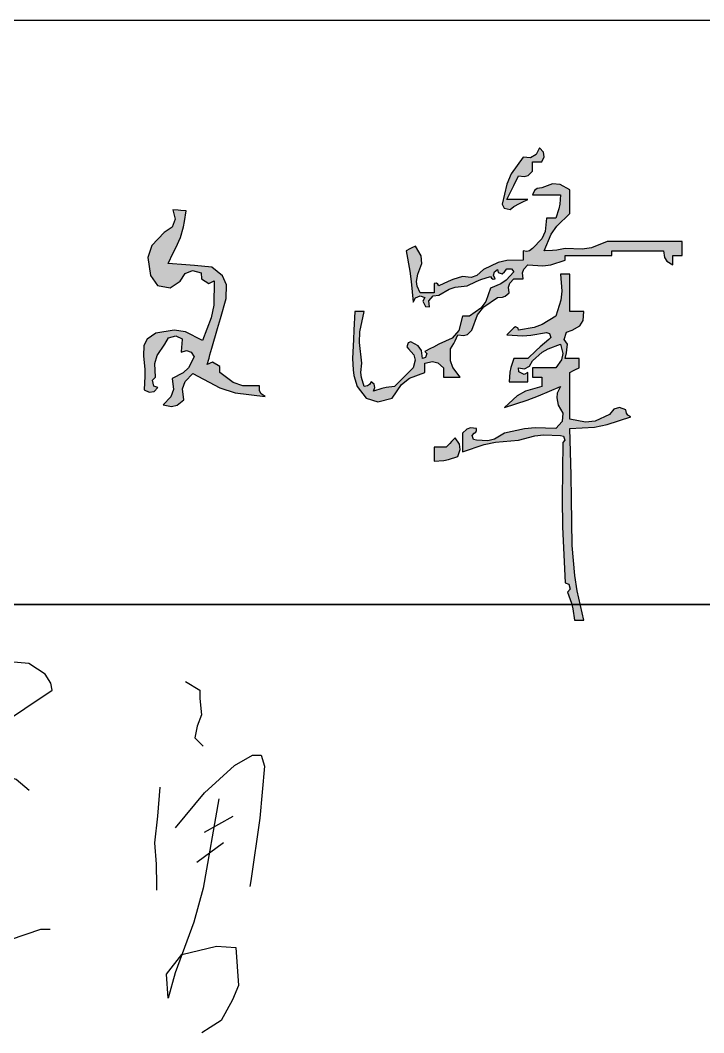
# Model space of a CAD drawing. Extents: x 815029915 to 815825525, y 579155098 to 579748855.
# Drawn here: x 815539323 to 815540493, y 579539494 to 579541227 of the extents above; entities that cross this region are included whole.
import ezdxf

# ---------------------------------------------------------------- set-up
doc = ezdxf.new("R2010")
doc.units = 0
doc.header["$LTSCALE"] = 100
doc.header["$MEASUREMENT"] = 0
doc.layers.add('TK', color=7, linetype='Continuous')
doc.layers.add('签名', color=7, linetype='Continuous')

# ---------------------------------------------------------------- blocks, each defined once
blk = doc.blocks.new('CCIAD-TK-A0-图签')
at = {"layer": 'TK'}
for p, q in [((1126.117, 111.628), (1177.187, 111.628)), ((1126.117, 111.628), (1177.187, 111.628)), ((1177.187, 101.628), (1126.117, 101.628)), ((1126.117, 101.628), (1177.187, 101.628)), ((1126.117, 101.628), (1177.187, 101.628))]:
    blk.add_line(p, q, dxfattribs=at)
blk = doc.blocks.new('李勇')
at = {"color": 7, "lineweight": 30}
for p, q in [((8824.8, 21817.8), (8816.5, 21810.6)), ((8843.3, 21821.1), (8824.8, 21817.8)), ((8865.5, 21819.2), (8843.3, 21821.1)), ((8885.2, 21817.5), (8865.5, 21819.2)), ((8899.9, 21807.9), (8885.2, 21817.5)), ((8816.5, 21810.6), (8812.8, 21791.1)), ((8913.1, 21799.3), (8899.9, 21807.9)), ((8922.7, 21784.1), (8913.1, 21799.3)), ((8812.8, 21791.1), (8806.5, 21758.1)), ((8925.1, 21771.8), (8922.7, 21784.1)), ((9153.4, 21787.1), (9177.6, 21772.1)), ((8792.7, 21683.7), (8925.1, 21771.8)), ((9177.6, 21772.1), (9177.6, 21757.9)), ((8806.5, 21758.1), (8786.2, 21661.3)), ((9177.6, 21757.9), (9180.5, 21730.1)), ((9180.5, 21730.1), (9173.4, 21710.2)), ((9173.4, 21710.2), (9169.1, 21690.3)), ((8611.5, 21581.2), (8792.7, 21683.7)), ((8740.7, 21589.4), (8790.7, 21682.5)), ((9169.1, 21690.3), (9183.3, 21676)), ((8786.2, 21661.3), (8774.9, 21599.2)), ((9237.3, 21642.9), (9268.1, 21660.8)), ((9268.1, 21660.8), (9282.5, 21660.8)), ((9282.5, 21660.8), (9288.4, 21641.9)), ((9185.8, 21596.4), (9237.3, 21642.9)), ((9288.4, 21641.9), (9280.7, 21553.3)), ((8812.6, 21633.3), (8863.3, 21620)), ((8863.3, 21620), (8885.9, 21601)), ((9109.4, 21606.3), (9105.6, 21556.5)), ((8663.8, 21450.7), (8740.7, 21589.4)), ((8774.9, 21599.2), (8762.8, 21517.1)), ((9136.2, 21536.4), (9185.8, 21596.4)), ((9210.4, 21586.1), (9183.2, 21433.5)), ((9105.6, 21556.5), (9099.9, 21510.6)), ((9185.8, 21528.9), (9235, 21556.5)), ((9280.7, 21553.3), (9265.1, 21445.9)), ((8762.8, 21517.1), (8762.8, 21493)), ((9099.9, 21510.6), (9103.1, 21474.1)), ((9172.6, 21477.6), (9218.4, 21511.3)), ((8762.8, 21493), (8762.8, 21487)), ((9103.1, 21474.1), (9103.7, 21438.2)), ((8578.7, 21322.8), (8663.8, 21450.7)), ((8730.7, 21428.4), (8772.7, 21447.9)), ((8772.7, 21447.9), (8780.7, 21373.4)), ((9103.7, 21438.2), (9103.8, 21430)), ((9183.2, 21433.5), (9167.4, 21374.8)), ((9265.1, 21445.9), (9263.6, 21436)), ((8780.7, 21373.4), (8788.6, 21299.4)), ((8853.6, 21345.6), (8905.5, 21362.9)), ((8905.5, 21362.9), (8921.5, 21362.9)), ((9167.4, 21374.8), (9135.4, 21288.2)), ((8803.1, 21325.8), (8853.6, 21345.6)), ((9147.1, 21320), (9206.4, 21334.2)), ((9206.4, 21334.2), (9239.2, 21331.9)), ((9239.2, 21331.9), (9243.9, 21266.8)), ((8510.5, 21243), (8578.7, 21322.8)), ((8763.2, 21295.4), (8803.1, 21325.8)), ((9120.5, 21285.9), (9147.1, 21320)), ((8742.8, 21278.2), (8763.2, 21295.4)), ((8788.6, 21299.4), (8786.4, 21235.5)), ((8725.2, 21261.5), (8742.8, 21278.2)), ((9123.7, 21245.3), (9120.5, 21285.9)), ((9135.4, 21288.2), (9123.7, 21245.3)), ((8715.9, 21247.5), (8725.2, 21261.5)), ((9243.9, 21266.8), (9233.6, 21242)), ((8718.4, 21224.7), (8715.9, 21247.5)), ((9233.6, 21242), (9214.2, 21206.8)), ((8730.7, 21217.1), (8718.4, 21224.7)), ((8786.4, 21235.5), (8765.2, 21219.5)), ((8746, 21211.1), (8730.7, 21217.1)), ((8765.2, 21219.5), (8746, 21211.1)), ((9214.2, 21206.8), (9195.6, 21195.1)), ((9195.6, 21195.1), (9181, 21185.9))]:
    blk.add_line(p, q, dxfattribs=at)
blk = doc.blocks.new('fdagdfaf')
h = blk.add_hatch(color=256)
h.paths.add_polyline_path([(6.833, 7.6859), (6.833, 7.6998), (6.833, 7.7276), (6.8039, 7.744), (6.7811, 7.7459), (6.7496, 7.7345), (6.736, 7.732), (6.7281, 7.7261), (6.7219, 7.7137), (6.7552, 7.7137), (6.7719, 7.7137), (6.8052, 7.7137), (6.803, 7.6855), (6.8001, 7.6712), (6.7913, 7.6442), (6.7802, 7.6442), (6.7747, 7.6442), (6.7635, 7.6442), (6.7593, 7.6047), (6.7492, 7.5828), (6.7219, 7.5539), (6.7133, 7.5464), (6.7052, 7.5444), (6.6941, 7.547), (6.6941, 7.5359), (6.6941, 7.5303), (6.6941, 7.5192), (6.6456, 7.5182), (6.6199, 7.5121), (6.576, 7.4914), (6.5568, 7.4734), (6.5397, 7.4677), (6.5135, 7.4706), (6.485, 7.4616), (6.4709, 7.4559), (6.444, 7.4428), (6.441, 7.4482), (6.4363, 7.4506), (6.4301, 7.4498), (6.4301, 7.4386), (6.4301, 7.4331), (6.4301, 7.422), (6.4135, 7.422), (6.4051, 7.422), (6.3885, 7.422), (6.3788, 7.4422), (6.3771, 7.4556), (6.3815, 7.4775), (6.3929, 7.509), (6.391, 7.5318), (6.3746, 7.5609), (6.3634, 7.5553), (6.3579, 7.5526), (6.3468, 7.547), (6.3571, 7.4862), (6.3612, 7.4555), (6.3676, 7.3942), (6.3739, 7.4077), (6.3884, 7.4135), (6.4023, 7.4081), (6.396, 7.3974), (6.4039, 7.3816), (6.4162, 7.3803), (6.4141, 7.398), (6.4263, 7.4132), (6.444, 7.415), (6.4741, 7.4333), (6.4924, 7.4394), (6.5274, 7.4428), (6.5543, 7.4559), (6.5683, 7.4616), (6.5968, 7.4706), (6.5998, 7.4652), (6.6046, 7.4628), (6.6107, 7.4636), (6.6064, 7.4742), (6.6088, 7.4841), (6.6177, 7.4914), (6.6198, 7.4829), (6.6317, 7.479), (6.6385, 7.4845), (6.6453, 7.4933), (6.6595, 7.4933), (6.6663, 7.4845), (6.6436, 7.4593), (6.6283, 7.4486), (6.5968, 7.4359), (6.5836, 7.3963), (6.5685, 7.3763), (6.5343, 7.3525), (6.526, 7.3525), (6.5218, 7.3525), (6.5135, 7.3525), (6.5031, 7.3104), (6.4836, 7.287), (6.444, 7.2692), (6.4273, 7.2608), (6.419, 7.2567), (6.4023, 7.2483), (6.4079, 7.2415), (6.4039, 7.2296), (6.3954, 7.2275), (6.3916, 7.2511), (6.3818, 7.2649), (6.3607, 7.2761), (6.3522, 7.2739), (6.3482, 7.2621), (6.3537, 7.2553), (6.3689, 7.2381), (6.3729, 7.222), (6.3676, 7.1997), (6.3454, 7.1775), (6.3343, 7.1664), (6.312, 7.1441), (6.2867, 7.1404), (6.2741, 7.1376), (6.2495, 7.1302), (6.2539, 7.1408), (6.2514, 7.1507), (6.2426, 7.158), (6.2375, 7.1494), (6.2317, 7.1455), (6.2217, 7.1441), (6.2136, 7.1708), (6.2121, 7.1858), (6.2148, 7.2136), (6.2075, 7.2743), (6.209, 7.3066), (6.2217, 7.3664), (6.2106, 7.3664), (6.2051, 7.3664), (6.194, 7.3664), (6.1914, 7.3108), (6.1901, 7.283), (6.187, 7.2275), (6.1886, 7.1937), (6.1914, 7.1766), (6.2009, 7.1441), (6.2279, 7.1095), (6.2627, 7.0979), (6.3051, 7.1094), (6.3331, 7.1502), (6.3561, 7.1683), (6.4023, 7.1858), (6.4023, 7.1969), (6.4023, 7.2025), (6.4023, 7.2136), (6.4248, 7.218), (6.4402, 7.2142), (6.4579, 7.1997), (6.4579, 7.1886), (6.4579, 7.183), (6.4579, 7.1719), (6.4774, 7.1719), (6.4871, 7.1719), (6.5065, 7.1719), (6.4854, 7.2), (6.4786, 7.2201), (6.4787, 7.2553), (6.4883, 7.2713), (6.4925, 7.2797), (6.4996, 7.2969), (6.517, 7.295), (6.5285, 7.2988), (6.5413, 7.3108), (6.5588, 7.3571), (6.5769, 7.3801), (6.6177, 7.4081), (6.6326, 7.409), (6.6409, 7.4124), (6.6524, 7.422), (6.6504, 7.4394), (6.6542, 7.4509), (6.6663, 7.4636), (6.6774, 7.4636), (6.683, 7.4636), (6.6941, 7.4636), (6.6921, 7.4811), (6.6959, 7.4925), (6.708, 7.5053), (6.7527, 7.5028), (6.7764, 7.5057), (6.8191, 7.5192), (6.8191, 7.5248), (6.8191, 7.5276), (6.8191, 7.5331), (6.8747, 7.5331), (6.9025, 7.5331), (6.958, 7.5331), (6.958, 7.5387), (6.958, 7.5414), (6.958, 7.547), (7.0192, 7.547), (7.0497, 7.547), (7.1108, 7.547), (7.1139, 7.5272), (7.1215, 7.5157), (7.1386, 7.5053), (7.1386, 7.5164), (7.1386, 7.522), (7.1386, 7.5331), (7.1497, 7.5331), (7.1553, 7.5331), (7.1664, 7.5331), (7.1664, 7.5498), (7.1664, 7.5581), (7.1664, 7.5748), (7.0775, 7.5748), (7.033, 7.5748), (6.9441, 7.5748), (6.897, 7.5561), (6.8698, 7.5516), (6.8191, 7.5539), (6.7944, 7.5493), (6.7817, 7.5479), (6.7566, 7.547), (6.7778, 7.5966), (6.7943, 7.6205), (6.833, 7.6581)])
h.paths.add_polyline_path([(6.7219, 7.7943), (6.7219, 7.7998), (6.7219, 7.8109), (6.733, 7.8109), (6.7385, 7.8109), (6.7496, 7.8109), (6.7566, 7.8264), (6.7543, 7.8403), (6.7427, 7.8526), (6.7326, 7.8326), (6.7164, 7.8234), (6.6941, 7.8248), (6.6587, 7.7752), (6.6453, 7.7453), (6.6316, 7.6859), (6.638, 7.6733), (6.6555, 7.6698), (6.6663, 7.679), (6.683, 7.6873), (6.6913, 7.6915), (6.708, 7.6998), (6.683, 7.6998), (6.6705, 7.6998), (6.6455, 7.6998), (6.6596, 7.7275), (6.6665, 7.7414), (6.6802, 7.7693), (6.6976, 7.7673), (6.7091, 7.7711), (6.7219, 7.7832)])
h.paths.add_polyline_path([(6.8723, 7.3403), (6.8747, 7.3664), (6.858, 7.3664), (6.8497, 7.3664), (6.833, 7.3664), (6.833, 7.4109), (6.833, 7.4331), (6.833, 7.4775), (6.8219, 7.4775), (6.8163, 7.4775), (6.8052, 7.4775), (6.8087, 7.4273), (6.8058, 7.4007), (6.7913, 7.3525), (6.7506, 7.3282), (6.7269, 7.3193), (6.6802, 7.3108), (6.6795, 7.317), (6.6716, 7.3209), (6.6663, 7.3178), (6.658, 7.3094), (6.6538, 7.3053), (6.6455, 7.2969), (6.6927, 7.2948), (6.7168, 7.2962), (6.7635, 7.3039), (6.7721, 7.3017), (6.776, 7.2899), (6.7705, 7.2831), (6.7448, 7.2616), (6.7323, 7.2505), (6.708, 7.2275), (6.6913, 7.2275), (6.683, 7.2275), (6.6663, 7.2275), (6.6575, 7.2005), (6.6546, 7.1863), (6.6524, 7.158), (6.6746, 7.158), (6.6857, 7.158), (6.708, 7.158), (6.708, 7.1691), (6.708, 7.1747), (6.708, 7.1858), (6.6973, 7.1795), (6.6815, 7.1873), (6.6802, 7.1997), (6.6985, 7.1965), (6.7134, 7.2039), (6.7219, 7.2205), (6.7511, 7.2457), (6.7689, 7.2561), (6.8052, 7.2692), (6.8117, 7.2416), (6.8079, 7.2226), (6.7913, 7.1997), (6.7635, 7.1997), (6.7496, 7.1997), (6.7219, 7.1997), (6.7219, 7.1886), (6.7219, 7.183), (6.7219, 7.1719), (6.733, 7.1719), (6.7385, 7.1719), (6.7496, 7.1719), (6.7496, 7.1608), (6.7496, 7.1552), (6.7496, 7.1441), (6.7007, 7.1296), (6.6763, 7.1159), (6.6385, 7.0816), (6.7062, 7.1037), (6.7397, 7.1163), (6.8052, 7.1441), (6.7955, 7.1239), (6.7938, 7.1105), (6.7983, 7.0886), (6.812, 7.0643), (6.8096, 7.0402), (6.7913, 7.0191), (6.73, 7.021), (6.6985, 7.0181), (6.6385, 7.0052), (6.6094, 6.9869), (6.5894, 6.982), (6.5552, 6.9844), (6.5466, 6.9865), (6.5427, 6.9984), (6.5482, 7.0052), (6.5536, 7.0082), (6.556, 7.0129), (6.5552, 7.0191), (6.5377, 7.0211), (6.5263, 7.0173), (6.5135, 7.0052), (6.5135, 6.983), (6.5135, 6.9719), (6.5135, 6.9496), (6.578, 6.9714), (6.6123, 6.9786), (6.6802, 6.9844), (6.7288, 6.9973), (6.7549, 7.0002), (6.8052, 6.9983), (6.8137, 6.9961), (6.8177, 6.9843), (6.8122, 6.9774), (6.8096, 6.8107), (6.811, 6.7272), (6.8191, 6.5607), (6.8298, 6.5567), (6.8337, 6.5414), (6.8261, 6.5329), (6.8378, 6.5006), (6.842, 6.4836), (6.8469, 6.4495), (6.858, 6.4495), (6.8636, 6.4495), (6.8747, 6.4495), (6.8543, 6.5372), (6.8473, 6.5821), (6.8399, 6.6718), (6.8377, 6.8107), (6.8363, 6.8802), (6.833, 7.0191), (6.9064, 7.0233), (6.9438, 7.0305), (7.0136, 7.0538), (7.0049, 7.0589), (7.001, 7.0647), (6.9997, 7.0747), (6.9806, 7.0814), (6.9638, 7.0765), (6.9511, 7.0608), (6.9077, 7.0412), (6.8797, 7.0379), (6.833, 7.0469), (6.833, 7.1025), (6.833, 7.1302), (6.833, 7.1858), (6.8441, 7.1914), (6.8497, 7.1941), (6.8608, 7.1997), (6.8608, 7.2108), (6.8608, 7.2164), (6.8608, 7.2275), (6.8441, 7.2275), (6.8358, 7.2275), (6.8191, 7.2275), (6.8226, 7.244), (6.824, 7.2524), (6.8261, 7.2692), (6.8159, 7.2835), (6.8232, 7.3054), (6.8399, 7.3108), (6.8624, 7.3244)])
h.paths.add_polyline_path([(6.5065, 6.9571), (6.5046, 6.9724), (6.4926, 6.9913), (6.4815, 6.9802), (6.476, 6.9746), (6.4649, 6.9635), (6.451, 6.9635), (6.444, 6.9635), (6.4301, 6.9635), (6.4301, 6.9469), (6.4301, 6.9385), (6.4301, 6.9219), (6.4584, 6.9241), (6.4727, 6.9269), (6.4996, 6.9357)])
blk.add_hatch(color=256).paths.add_polyline_path([(5.6618, 7.5559), (5.6764, 7.5868), (5.6849, 7.6179), (5.6883, 7.6338), (5.6931, 7.6657), (5.6771, 7.6671), (5.6691, 7.6677), (5.6532, 7.6691), (5.6605, 7.6409), (5.6516, 7.6173), (5.6274, 7.601), (5.5904, 7.5625), (5.5789, 7.5267), (5.5866, 7.4739), (5.6072, 7.4441), (5.6451, 7.4367), (5.6755, 7.4564), (5.6896, 7.4792), (5.7118, 7.4881), (5.7378, 7.4813), (5.7382, 7.4634), (5.7599, 7.4502), (5.776, 7.458), (5.775, 7.3855), (5.7675, 7.3477), (5.741, 7.2803), (5.6912, 7.3062), (5.6576, 7.3114), (5.6023, 7.302), (5.5773, 7.2845), (5.567, 7.2652), (5.5665, 7.2347), (5.5701, 7.1947), (5.5704, 7.1743), (5.5681, 7.1342), (5.5828, 7.1267), (5.5973, 7.129), (5.6088, 7.1408), (5.5968, 7.1449), (5.5926, 7.1624), (5.6013, 7.1715), (5.5996, 7.2123), (5.6064, 7.236), (5.6297, 7.2695), (5.6404, 7.2882), (5.6618, 7.2948), (5.6812, 7.2853), (5.6798, 7.2693), (5.6792, 7.2614), (5.6778, 7.2454), (5.6935, 7.2504), (5.7074, 7.2457), (5.7169, 7.2321), (5.6995, 7.1995), (5.684, 7.1842), (5.6512, 7.1674), (5.6548, 7.1346), (5.6475, 7.113), (5.6245, 7.0893), (5.6494, 7.0843), (5.6662, 7.0884), (5.686, 7.1042), (5.6824, 7.137), (5.6898, 7.1585), (5.7127, 7.1823), (5.7924, 7.1399), (5.8382, 7.1254), (5.9278, 7.114), (5.916, 7.1223), (5.9111, 7.1312), (5.9103, 7.1456), (5.8608, 7.1457), (5.8325, 7.1554), (5.7932, 7.1855), (5.7928, 7.2034), (5.7711, 7.2166), (5.755, 7.2088), (5.7607, 7.2284), (5.7635, 7.2382), (5.7692, 7.2578), (5.7862, 7.3166), (5.7947, 7.346), (5.8117, 7.4048), (5.8128, 7.446), (5.801, 7.4723), (5.7694, 7.4987), (5.7175, 7.5031), (5.6916, 7.5052), (5.6398, 7.5096), (5.6544, 7.5405)])
for p, q in [((6.7427, 7.8526), (6.7326, 7.8326)), ((6.7543, 7.8403), (6.7427, 7.8526)), ((6.6941, 7.8248), (6.6587, 7.7752)), ((6.7164, 7.8234), (6.6941, 7.8248)), ((6.7326, 7.8326), (6.7164, 7.8234)), ((6.7496, 7.8109), (6.7566, 7.8264)), ((6.7566, 7.8264), (6.7543, 7.8403)), ((6.7219, 7.7998), (6.7219, 7.8109)), ((6.7219, 7.8109), (6.733, 7.8109)), ((6.7219, 7.7943), (6.7219, 7.7998)), ((6.7219, 7.7832), (6.7219, 7.7943)), ((6.733, 7.8109), (6.7385, 7.8109)), ((6.7385, 7.8109), (6.7496, 7.8109)), ((6.6587, 7.7752), (6.6453, 7.7453)), ((6.6665, 7.7414), (6.6802, 7.7693)), ((6.6802, 7.7693), (6.6976, 7.7673)), ((6.6976, 7.7673), (6.7091, 7.7711)), ((6.7091, 7.7711), (6.7219, 7.7832)), ((6.6453, 7.7453), (6.6316, 7.6859)), ((6.6596, 7.7275), (6.6665, 7.7414)), ((6.736, 7.732), (6.7281, 7.7261)), ((6.7496, 7.7345), (6.736, 7.732)), ((6.7811, 7.7459), (6.7496, 7.7345)), ((6.8039, 7.744), (6.7811, 7.7459)), ((6.833, 7.7276), (6.8039, 7.744)), ((6.6455, 7.6998), (6.6596, 7.7275)), ((6.7281, 7.7261), (6.7219, 7.7137)), ((6.7219, 7.7137), (6.7552, 7.7137)), ((6.7552, 7.7137), (6.7719, 7.7137)), ((6.7719, 7.7137), (6.8052, 7.7137)), ((6.8052, 7.7137), (6.803, 7.6855)), ((6.833, 7.6998), (6.833, 7.7276)), ((6.6316, 7.6859), (6.638, 7.6733)), ((6.638, 7.6733), (6.6555, 7.6698)), ((6.6705, 7.6998), (6.6455, 7.6998)), ((6.6555, 7.6698), (6.6663, 7.679)), ((6.6663, 7.679), (6.683, 7.6873)), ((6.683, 7.6998), (6.6705, 7.6998)), ((6.708, 7.6998), (6.683, 7.6998)), ((6.683, 7.6873), (6.6913, 7.6915)), ((6.6913, 7.6915), (6.708, 7.6998)), ((6.8001, 7.6712), (6.7913, 7.6442)), ((6.803, 7.6855), (6.8001, 7.6712)), ((6.833, 7.6859), (6.833, 7.6998)), ((6.833, 7.6581), (6.833, 7.6859)), ((5.6605, 7.6409), (5.6516, 7.6173)), ((5.6691, 7.6677), (5.6532, 7.6691)), ((5.6532, 7.6691), (5.6605, 7.6409)), ((5.6771, 7.6671), (5.6691, 7.6677)), ((5.6931, 7.6657), (5.6771, 7.6671)), ((5.6883, 7.6338), (5.6931, 7.6657)), ((6.7635, 7.6442), (6.7593, 7.6047)), ((6.7747, 7.6442), (6.7635, 7.6442)), ((6.7802, 7.6442), (6.7747, 7.6442)), ((6.7913, 7.6442), (6.7802, 7.6442)), ((6.7943, 7.6205), (6.833, 7.6581)), ((5.6516, 7.6173), (5.6274, 7.601)), ((5.6764, 7.5868), (5.6849, 7.6179)), ((5.6849, 7.6179), (5.6883, 7.6338)), ((6.7778, 7.5966), (6.7943, 7.6205)), ((5.6274, 7.601), (5.5904, 7.5625)), ((5.6618, 7.5559), (5.6764, 7.5868)), ((6.7492, 7.5828), (6.7219, 7.5539)), ((6.7593, 7.6047), (6.7492, 7.5828)), ((6.7566, 7.547), (6.7778, 7.5966)), ((5.5904, 7.5625), (5.5789, 7.5267)), ((5.6544, 7.5405), (5.6618, 7.5559)), ((6.3579, 7.5526), (6.3468, 7.547)), ((6.3634, 7.5553), (6.3579, 7.5526)), ((6.3746, 7.5609), (6.3634, 7.5553)), ((6.391, 7.5318), (6.3746, 7.5609)), ((6.7219, 7.5539), (6.7133, 7.5464)), ((6.8191, 7.5539), (6.7944, 7.5493)), ((6.8698, 7.5516), (6.8191, 7.5539)), ((6.897, 7.5561), (6.8698, 7.5516)), ((6.9441, 7.5748), (6.897, 7.5561)), ((7.033, 7.5748), (6.9441, 7.5748)), ((7.0775, 7.5748), (7.033, 7.5748)), ((7.1664, 7.5748), (7.0775, 7.5748)), ((7.1664, 7.5581), (7.1664, 7.5748)), ((7.1664, 7.5498), (7.1664, 7.5581)), ((7.1664, 7.5331), (7.1664, 7.5498)), ((5.5789, 7.5267), (5.5866, 7.4739)), ((5.6398, 7.5096), (5.6544, 7.5405)), ((6.3468, 7.547), (6.3571, 7.4862)), ((6.3929, 7.509), (6.391, 7.5318)), ((6.7052, 7.5444), (6.6941, 7.547)), ((6.6941, 7.547), (6.6941, 7.5359)), ((6.6941, 7.5359), (6.6941, 7.5303)), ((6.6941, 7.5303), (6.6941, 7.5192)), ((6.7133, 7.5464), (6.7052, 7.5444)), ((6.7817, 7.5479), (6.7566, 7.547)), ((6.7944, 7.5493), (6.7817, 7.5479)), ((6.8191, 7.5276), (6.8191, 7.5331)), ((6.8191, 7.5331), (6.8747, 7.5331)), ((6.8191, 7.5248), (6.8191, 7.5276)), ((6.8191, 7.5192), (6.8191, 7.5248)), ((6.8747, 7.5331), (6.9025, 7.5331)), ((6.9025, 7.5331), (6.958, 7.5331)), ((6.958, 7.5414), (6.958, 7.547)), ((6.958, 7.547), (7.0192, 7.547)), ((6.958, 7.5387), (6.958, 7.5414)), ((6.958, 7.5331), (6.958, 7.5387)), ((7.0192, 7.547), (7.0497, 7.547)), ((7.0497, 7.547), (7.1108, 7.547)), ((7.1108, 7.547), (7.1139, 7.5272)), ((7.1139, 7.5272), (7.1215, 7.5157)), ((7.1386, 7.522), (7.1386, 7.5331)), ((7.1386, 7.5331), (7.1497, 7.5331)), ((7.1386, 7.5164), (7.1386, 7.522)), ((7.1497, 7.5331), (7.1553, 7.5331)), ((7.1553, 7.5331), (7.1664, 7.5331)), ((5.6916, 7.5052), (5.6398, 7.5096)), ((5.7175, 7.5031), (5.6916, 7.5052)), ((5.7694, 7.4987), (5.7175, 7.5031)), ((5.801, 7.4723), (5.7694, 7.4987)), ((6.3815, 7.4775), (6.3929, 7.509)), ((6.576, 7.4914), (6.5568, 7.4734)), ((6.6199, 7.5121), (6.576, 7.4914)), ((6.6088, 7.4841), (6.6177, 7.4914)), ((6.6177, 7.4914), (6.6198, 7.4829)), ((6.6456, 7.5182), (6.6199, 7.5121)), ((6.6385, 7.4845), (6.6453, 7.4933)), ((6.6453, 7.4933), (6.6595, 7.4933)), ((6.6941, 7.5192), (6.6456, 7.5182)), ((6.6595, 7.4933), (6.6663, 7.4845)), ((6.6921, 7.4811), (6.6959, 7.4925)), ((6.6959, 7.4925), (6.708, 7.5053)), ((6.708, 7.5053), (6.7527, 7.5028)), ((6.7527, 7.5028), (6.7764, 7.5057)), ((6.7764, 7.5057), (6.8191, 7.5192)), ((7.1215, 7.5157), (7.1386, 7.5053)), ((7.1386, 7.5053), (7.1386, 7.5164)), ((5.5866, 7.4739), (5.6072, 7.4441)), ((5.6755, 7.4564), (5.6896, 7.4792)), ((5.6896, 7.4792), (5.7118, 7.4881)), ((5.7118, 7.4881), (5.7378, 7.4813)), ((5.7378, 7.4813), (5.7382, 7.4634)), ((5.7382, 7.4634), (5.7599, 7.4502)), ((5.8128, 7.446), (5.801, 7.4723)), ((6.3571, 7.4862), (6.3612, 7.4555)), ((6.3771, 7.4556), (6.3815, 7.4775)), ((6.485, 7.4616), (6.4709, 7.4559)), ((6.5135, 7.4706), (6.485, 7.4616)), ((6.5397, 7.4677), (6.5135, 7.4706)), ((6.5568, 7.4734), (6.5397, 7.4677)), ((6.5543, 7.4559), (6.5683, 7.4616)), ((6.5683, 7.4616), (6.5968, 7.4706)), ((6.5968, 7.4706), (6.5998, 7.4652)), ((6.5998, 7.4652), (6.6046, 7.4628)), ((6.6046, 7.4628), (6.6107, 7.4636)), ((6.6064, 7.4742), (6.6088, 7.4841)), ((6.6107, 7.4636), (6.6064, 7.4742)), ((6.6198, 7.4829), (6.6317, 7.479)), ((6.6317, 7.479), (6.6385, 7.4845)), ((6.6663, 7.4845), (6.6436, 7.4593)), ((6.6542, 7.4509), (6.6663, 7.4636)), ((6.6663, 7.4636), (6.6774, 7.4636)), ((6.6774, 7.4636), (6.683, 7.4636)), ((6.683, 7.4636), (6.6941, 7.4636)), ((6.6941, 7.4636), (6.6921, 7.4811)), ((6.8163, 7.4775), (6.8052, 7.4775)), ((6.8052, 7.4775), (6.8087, 7.4273)), ((6.8219, 7.4775), (6.8163, 7.4775)), ((6.833, 7.4775), (6.8219, 7.4775)), ((6.833, 7.4331), (6.833, 7.4775)), ((5.6072, 7.4441), (5.6451, 7.4367)), ((5.6451, 7.4367), (5.6755, 7.4564)), ((5.7599, 7.4502), (5.776, 7.458)), ((5.776, 7.458), (5.775, 7.3855)), ((5.8117, 7.4048), (5.8128, 7.446)), ((6.3612, 7.4555), (6.3676, 7.3942)), ((6.3788, 7.4422), (6.3771, 7.4556)), ((6.3885, 7.422), (6.3788, 7.4422)), ((6.4363, 7.4506), (6.4301, 7.4498)), ((6.4301, 7.4498), (6.4301, 7.4386)), ((6.4301, 7.4386), (6.4301, 7.4331)), ((6.4301, 7.4331), (6.4301, 7.422)), ((6.441, 7.4482), (6.4363, 7.4506)), ((6.444, 7.4428), (6.441, 7.4482)), ((6.4709, 7.4559), (6.444, 7.4428)), ((6.444, 7.415), (6.4741, 7.4333)), ((6.4741, 7.4333), (6.4924, 7.4394)), ((6.4924, 7.4394), (6.5274, 7.4428)), ((6.5274, 7.4428), (6.5543, 7.4559)), ((6.5968, 7.4359), (6.5836, 7.3963)), ((6.6283, 7.4486), (6.5968, 7.4359)), ((6.6436, 7.4593), (6.6283, 7.4486)), ((6.6504, 7.4394), (6.6542, 7.4509)), ((6.6524, 7.422), (6.6504, 7.4394)), ((6.833, 7.4109), (6.833, 7.4331)), ((5.7947, 7.346), (5.8117, 7.4048)), ((6.3676, 7.3942), (6.3739, 7.4077)), ((6.3739, 7.4077), (6.3884, 7.4135)), ((6.3884, 7.4135), (6.4023, 7.4081)), ((6.4051, 7.422), (6.3885, 7.422)), ((6.4023, 7.4081), (6.396, 7.3974)), ((6.4135, 7.422), (6.4051, 7.422)), ((6.4301, 7.422), (6.4135, 7.422)), ((6.4141, 7.398), (6.4263, 7.4132)), ((6.4263, 7.4132), (6.444, 7.415)), ((6.5769, 7.3801), (6.6177, 7.4081)), ((6.6177, 7.4081), (6.6326, 7.409)), ((6.6326, 7.409), (6.6409, 7.4124)), ((6.6409, 7.4124), (6.6524, 7.422)), ((6.8058, 7.4007), (6.7913, 7.3525)), ((6.8087, 7.4273), (6.8058, 7.4007)), ((6.833, 7.3664), (6.833, 7.4109)), ((5.775, 7.3855), (5.7675, 7.3477)), ((6.396, 7.3974), (6.4039, 7.3816)), ((6.4039, 7.3816), (6.4162, 7.3803)), ((6.4162, 7.3803), (6.4141, 7.398)), ((6.5685, 7.3763), (6.5343, 7.3525)), ((6.5588, 7.3571), (6.5769, 7.3801)), ((6.5836, 7.3963), (6.5685, 7.3763)), ((5.7675, 7.3477), (5.741, 7.2803)), ((5.7862, 7.3166), (5.7947, 7.346)), ((6.194, 7.3664), (6.1914, 7.3108)), ((6.2051, 7.3664), (6.194, 7.3664)), ((6.2106, 7.3664), (6.2051, 7.3664)), ((6.209, 7.3066), (6.2217, 7.3664)), ((6.2217, 7.3664), (6.2106, 7.3664)), ((6.5135, 7.3525), (6.5031, 7.3104)), ((6.5218, 7.3525), (6.5135, 7.3525)), ((6.526, 7.3525), (6.5218, 7.3525)), ((6.5343, 7.3525), (6.526, 7.3525)), ((6.5413, 7.3108), (6.5588, 7.3571)), ((6.7913, 7.3525), (6.7506, 7.3282)), ((6.8497, 7.3664), (6.833, 7.3664)), ((6.858, 7.3664), (6.8497, 7.3664)), ((6.8747, 7.3664), (6.858, 7.3664)), ((6.8624, 7.3244), (6.8723, 7.3403)), ((6.8723, 7.3403), (6.8747, 7.3664)), ((5.6576, 7.3114), (5.6023, 7.302)), ((5.6912, 7.3062), (5.6576, 7.3114)), ((5.7692, 7.2578), (5.7862, 7.3166)), ((6.1914, 7.3108), (6.1901, 7.283)), ((6.5031, 7.3104), (6.4836, 7.287)), ((6.5285, 7.2988), (6.5413, 7.3108)), ((6.658, 7.3094), (6.6538, 7.3053)), ((6.6663, 7.3178), (6.658, 7.3094)), ((6.6716, 7.3209), (6.6663, 7.3178)), ((6.6795, 7.317), (6.6716, 7.3209)), ((6.6802, 7.3108), (6.6795, 7.317)), ((6.7269, 7.3193), (6.6802, 7.3108)), ((6.7506, 7.3282), (6.7269, 7.3193)), ((6.8232, 7.3054), (6.8399, 7.3108)), ((6.8399, 7.3108), (6.8624, 7.3244)), ((5.5773, 7.2845), (5.567, 7.2652)), ((5.6023, 7.302), (5.5773, 7.2845)), ((5.6297, 7.2695), (5.6404, 7.2882)), ((5.6404, 7.2882), (5.6618, 7.2948)), ((5.6618, 7.2948), (5.6812, 7.2853)), ((5.6812, 7.2853), (5.6798, 7.2693)), ((5.741, 7.2803), (5.6912, 7.3062)), ((6.1901, 7.283), (6.187, 7.2275)), ((6.2075, 7.2743), (6.209, 7.3066)), ((6.4836, 7.287), (6.444, 7.2692)), ((6.4883, 7.2713), (6.4925, 7.2797)), ((6.4925, 7.2797), (6.4996, 7.2969)), ((6.4996, 7.2969), (6.517, 7.295)), ((6.517, 7.295), (6.5285, 7.2988)), ((6.6538, 7.3053), (6.6455, 7.2969)), ((6.6455, 7.2969), (6.6927, 7.2948)), ((6.6927, 7.2948), (6.7168, 7.2962)), ((6.7168, 7.2962), (6.7635, 7.3039)), ((6.7705, 7.2831), (6.7448, 7.2616)), ((6.7635, 7.3039), (6.7721, 7.3017)), ((6.776, 7.2899), (6.7705, 7.2831)), ((6.7721, 7.3017), (6.776, 7.2899)), ((6.8159, 7.2835), (6.8232, 7.3054)), ((6.8261, 7.2692), (6.8159, 7.2835)), ((5.567, 7.2652), (5.5665, 7.2347)), ((5.6064, 7.236), (5.6297, 7.2695)), ((5.6792, 7.2614), (5.6778, 7.2454)), ((5.6778, 7.2454), (5.6935, 7.2504)), ((5.6798, 7.2693), (5.6792, 7.2614)), ((5.6935, 7.2504), (5.7074, 7.2457)), ((5.7635, 7.2382), (5.7692, 7.2578)), ((6.2148, 7.2136), (6.2075, 7.2743)), ((6.3522, 7.2739), (6.3482, 7.2621)), ((6.3482, 7.2621), (6.3537, 7.2553)), ((6.3607, 7.2761), (6.3522, 7.2739)), ((6.3537, 7.2553), (6.3689, 7.2381)), ((6.3818, 7.2649), (6.3607, 7.2761)), ((6.3916, 7.2511), (6.3818, 7.2649)), ((6.3954, 7.2275), (6.3916, 7.2511)), ((6.419, 7.2567), (6.4023, 7.2483)), ((6.4273, 7.2608), (6.419, 7.2567)), ((6.444, 7.2692), (6.4273, 7.2608)), ((6.4786, 7.2201), (6.4787, 7.2553)), ((6.4787, 7.2553), (6.4883, 7.2713)), ((6.7323, 7.2505), (6.708, 7.2275)), ((6.7448, 7.2616), (6.7323, 7.2505)), ((6.7511, 7.2457), (6.7689, 7.2561)), ((6.7689, 7.2561), (6.8052, 7.2692)), ((6.8052, 7.2692), (6.8117, 7.2416)), ((6.8226, 7.244), (6.824, 7.2524)), ((6.824, 7.2524), (6.8261, 7.2692)), ((5.5665, 7.2347), (5.5701, 7.1947)), ((5.5996, 7.2123), (5.6064, 7.236)), ((5.7169, 7.2321), (5.6995, 7.1995)), ((5.7074, 7.2457), (5.7169, 7.2321)), ((5.755, 7.2088), (5.7607, 7.2284)), ((5.7607, 7.2284), (5.7635, 7.2382)), ((6.187, 7.2275), (6.1886, 7.1937)), ((6.3729, 7.222), (6.3676, 7.1997)), ((6.3689, 7.2381), (6.3729, 7.222)), ((6.4039, 7.2296), (6.3954, 7.2275)), ((6.4023, 7.2483), (6.4079, 7.2415)), ((6.4079, 7.2415), (6.4039, 7.2296)), ((6.4854, 7.2), (6.4786, 7.2201)), ((6.6663, 7.2275), (6.6575, 7.2005)), ((6.683, 7.2275), (6.6663, 7.2275)), ((6.6913, 7.2275), (6.683, 7.2275)), ((6.708, 7.2275), (6.6913, 7.2275)), ((6.7134, 7.2039), (6.7219, 7.2205)), ((6.7219, 7.2205), (6.7511, 7.2457)), ((6.8079, 7.2226), (6.7913, 7.1997)), ((6.8117, 7.2416), (6.8079, 7.2226)), ((6.8191, 7.2275), (6.8226, 7.244)), ((6.8358, 7.2275), (6.8191, 7.2275)), ((6.8441, 7.2275), (6.8358, 7.2275)), ((6.8608, 7.2275), (6.8441, 7.2275)), ((6.8608, 7.2164), (6.8608, 7.2275)), ((5.5701, 7.1947), (5.5704, 7.1743)), ((5.6013, 7.1715), (5.5996, 7.2123)), ((5.6995, 7.1995), (5.684, 7.1842)), ((5.7711, 7.2166), (5.755, 7.2088)), ((5.7928, 7.2034), (5.7711, 7.2166)), ((5.7932, 7.1855), (5.7928, 7.2034)), ((6.1886, 7.1937), (6.1914, 7.1766)), ((6.2121, 7.1858), (6.2148, 7.2136)), ((6.3676, 7.1997), (6.3454, 7.1775)), ((6.4023, 7.2136), (6.4248, 7.218)), ((6.4023, 7.2025), (6.4023, 7.2136)), ((6.4023, 7.1969), (6.4023, 7.2025)), ((6.4023, 7.1858), (6.4023, 7.1969)), ((6.4248, 7.218), (6.4402, 7.2142)), ((6.4402, 7.2142), (6.4579, 7.1997)), ((6.4579, 7.1997), (6.4579, 7.1886)), ((6.5065, 7.1719), (6.4854, 7.2)), ((6.6575, 7.2005), (6.6546, 7.1863)), ((6.6815, 7.1873), (6.6802, 7.1997)), ((6.6802, 7.1997), (6.6985, 7.1965)), ((6.6985, 7.1965), (6.7134, 7.2039)), ((6.7496, 7.1997), (6.7219, 7.1997)), ((6.7219, 7.1997), (6.7219, 7.1886)), ((6.7635, 7.1997), (6.7496, 7.1997)), ((6.7913, 7.1997), (6.7635, 7.1997)), ((6.833, 7.1858), (6.8441, 7.1914)), ((6.8441, 7.1914), (6.8497, 7.1941)), ((6.8497, 7.1941), (6.8608, 7.1997)), ((6.8608, 7.2108), (6.8608, 7.2164)), ((6.8608, 7.1997), (6.8608, 7.2108)), ((5.5704, 7.1743), (5.5681, 7.1342)), ((5.5926, 7.1624), (5.6013, 7.1715)), ((5.5968, 7.1449), (5.5926, 7.1624)), ((5.684, 7.1842), (5.6512, 7.1674)), ((5.6512, 7.1674), (5.6548, 7.1346)), ((5.6898, 7.1585), (5.7127, 7.1823)), ((5.7127, 7.1823), (5.7924, 7.1399)), ((5.8325, 7.1554), (5.7932, 7.1855)), ((6.1914, 7.1766), (6.2009, 7.1441)), ((6.2136, 7.1708), (6.2121, 7.1858)), ((6.2217, 7.1441), (6.2136, 7.1708)), ((6.3343, 7.1664), (6.312, 7.1441)), ((6.3331, 7.1502), (6.3561, 7.1683)), ((6.3454, 7.1775), (6.3343, 7.1664)), ((6.3561, 7.1683), (6.4023, 7.1858)), ((6.4579, 7.1886), (6.4579, 7.183)), ((6.4579, 7.183), (6.4579, 7.1719)), ((6.4579, 7.1719), (6.4774, 7.1719)), ((6.4774, 7.1719), (6.4871, 7.1719)), ((6.4871, 7.1719), (6.5065, 7.1719)), ((6.6546, 7.1863), (6.6524, 7.158)), ((6.6973, 7.1795), (6.6815, 7.1873)), ((6.708, 7.1858), (6.6973, 7.1795)), ((6.708, 7.1747), (6.708, 7.1858)), ((6.708, 7.1691), (6.708, 7.1747)), ((6.708, 7.158), (6.708, 7.1691)), ((6.7219, 7.1886), (6.7219, 7.183)), ((6.7219, 7.183), (6.7219, 7.1719)), ((6.7219, 7.1719), (6.733, 7.1719)), ((6.733, 7.1719), (6.7385, 7.1719)), ((6.7385, 7.1719), (6.7496, 7.1719)), ((6.7496, 7.1719), (6.7496, 7.1608)), ((6.7496, 7.1608), (6.7496, 7.1552)), ((6.833, 7.1302), (6.833, 7.1858)), ((5.5681, 7.1342), (5.5828, 7.1267)), ((5.5828, 7.1267), (5.5973, 7.129)), ((5.6088, 7.1408), (5.5968, 7.1449)), ((5.5973, 7.129), (5.6088, 7.1408)), ((5.6548, 7.1346), (5.6475, 7.113)), ((5.6824, 7.137), (5.6898, 7.1585)), ((5.686, 7.1042), (5.6824, 7.137)), ((5.7924, 7.1399), (5.8382, 7.1254)), ((5.8608, 7.1457), (5.8325, 7.1554)), ((5.9103, 7.1456), (5.8608, 7.1457)), ((5.9111, 7.1312), (5.9103, 7.1456)), ((5.916, 7.1223), (5.9111, 7.1312)), ((6.2009, 7.1441), (6.2279, 7.1095)), ((6.2317, 7.1455), (6.2217, 7.1441)), ((6.2375, 7.1494), (6.2317, 7.1455)), ((6.2426, 7.158), (6.2375, 7.1494)), ((6.2514, 7.1507), (6.2426, 7.158)), ((6.2495, 7.1302), (6.2539, 7.1408)), ((6.2741, 7.1376), (6.2495, 7.1302)), ((6.2539, 7.1408), (6.2514, 7.1507)), ((6.2867, 7.1404), (6.2741, 7.1376)), ((6.312, 7.1441), (6.2867, 7.1404)), ((6.3051, 7.1094), (6.3331, 7.1502)), ((6.6524, 7.158), (6.6746, 7.158)), ((6.6746, 7.158), (6.6857, 7.158)), ((6.7007, 7.1296), (6.6763, 7.1159)), ((6.6857, 7.158), (6.708, 7.158)), ((6.7496, 7.1441), (6.7007, 7.1296)), ((6.7397, 7.1163), (6.8052, 7.1441)), ((6.7496, 7.1552), (6.7496, 7.1441)), ((6.8052, 7.1441), (6.7955, 7.1239)), ((6.833, 7.1025), (6.833, 7.1302)), ((5.6475, 7.113), (5.6245, 7.0893)), ((5.6662, 7.0884), (5.686, 7.1042)), ((5.8382, 7.1254), (5.9278, 7.114)), ((5.9278, 7.114), (5.916, 7.1223)), ((6.2279, 7.1095), (6.2627, 7.0979)), ((6.2627, 7.0979), (6.3051, 7.1094)), ((6.6763, 7.1159), (6.6385, 7.0816)), ((6.6385, 7.0816), (6.7062, 7.1037)), ((6.7062, 7.1037), (6.7397, 7.1163)), ((6.7955, 7.1239), (6.7938, 7.1105)), ((6.7938, 7.1105), (6.7983, 7.0886)), ((6.833, 7.0469), (6.833, 7.1025)), ((5.6245, 7.0893), (5.6494, 7.0843)), ((5.6494, 7.0843), (5.6662, 7.0884)), ((6.7983, 7.0886), (6.812, 7.0643)), ((6.9638, 7.0765), (6.9511, 7.0608)), ((6.9806, 7.0814), (6.9638, 7.0765)), ((6.9997, 7.0747), (6.9806, 7.0814)), ((7.001, 7.0647), (6.9997, 7.0747)), ((6.8096, 7.0402), (6.7913, 7.0191)), ((6.812, 7.0643), (6.8096, 7.0402)), ((6.8797, 7.0379), (6.833, 7.0469)), ((6.9077, 7.0412), (6.8797, 7.0379)), ((6.9511, 7.0608), (6.9077, 7.0412)), ((6.9438, 7.0305), (7.0136, 7.0538)), ((7.0049, 7.0589), (7.001, 7.0647)), ((7.0136, 7.0538), (7.0049, 7.0589)), ((6.5263, 7.0173), (6.5135, 7.0052)), ((6.5377, 7.0211), (6.5263, 7.0173)), ((6.5552, 7.0191), (6.5377, 7.0211)), ((6.5536, 7.0082), (6.556, 7.0129)), ((6.556, 7.0129), (6.5552, 7.0191)), ((6.6985, 7.0181), (6.6385, 7.0052)), ((6.73, 7.021), (6.6985, 7.0181)), ((6.7913, 7.0191), (6.73, 7.021)), ((6.833, 7.0191), (6.9064, 7.0233)), ((6.8363, 6.8802), (6.833, 7.0191)), ((6.9064, 7.0233), (6.9438, 7.0305)), ((6.4815, 6.9802), (6.476, 6.9746)), ((6.4926, 6.9913), (6.4815, 6.9802)), ((6.5046, 6.9724), (6.4926, 6.9913)), ((6.5135, 7.0052), (6.5135, 6.983)), ((6.5135, 6.983), (6.5135, 6.9719)), ((6.5427, 6.9984), (6.5482, 7.0052)), ((6.5466, 6.9865), (6.5427, 6.9984)), ((6.5552, 6.9844), (6.5466, 6.9865)), ((6.5482, 7.0052), (6.5536, 7.0082)), ((6.5894, 6.982), (6.5552, 6.9844)), ((6.578, 6.9714), (6.6123, 6.9786)), ((6.6094, 6.9869), (6.5894, 6.982)), ((6.6385, 7.0052), (6.6094, 6.9869)), ((6.6123, 6.9786), (6.6802, 6.9844)), ((6.6802, 6.9844), (6.7288, 6.9973)), ((6.7288, 6.9973), (6.7549, 7.0002)), ((6.7549, 7.0002), (6.8052, 6.9983)), ((6.8052, 6.9983), (6.8137, 6.9961)), ((6.8177, 6.9843), (6.8122, 6.9774)), ((6.8137, 6.9961), (6.8177, 6.9843)), ((6.444, 6.9635), (6.4301, 6.9635)), ((6.4301, 6.9635), (6.4301, 6.9469)), ((6.451, 6.9635), (6.444, 6.9635)), ((6.4649, 6.9635), (6.451, 6.9635)), ((6.476, 6.9746), (6.4649, 6.9635)), ((6.4996, 6.9357), (6.5065, 6.9571)), ((6.5065, 6.9571), (6.5046, 6.9724)), ((6.5135, 6.9719), (6.5135, 6.9496)), ((6.5135, 6.9496), (6.578, 6.9714)), ((6.8122, 6.9774), (6.8096, 6.8107)), ((6.4301, 6.9469), (6.4301, 6.9385)), ((6.4301, 6.9385), (6.4301, 6.9219)), ((6.4301, 6.9219), (6.4584, 6.9241)), ((6.4584, 6.9241), (6.4727, 6.9269)), ((6.4727, 6.9269), (6.4996, 6.9357)), ((6.8377, 6.8107), (6.8363, 6.8802)), ((6.8096, 6.8107), (6.811, 6.7272)), ((6.8399, 6.6718), (6.8377, 6.8107)), ((6.811, 6.7272), (6.8191, 6.5607)), ((6.8473, 6.5821), (6.8399, 6.6718)), ((6.8191, 6.5607), (6.8298, 6.5567)), ((6.8543, 6.5372), (6.8473, 6.5821)), ((6.8337, 6.5414), (6.8261, 6.5329)), ((6.8261, 6.5329), (6.8378, 6.5006)), ((6.8298, 6.5567), (6.8337, 6.5414)), ((6.8747, 6.4495), (6.8543, 6.5372)), ((6.8378, 6.5006), (6.842, 6.4836)), ((6.842, 6.4836), (6.8469, 6.4495)), ((6.8469, 6.4495), (6.858, 6.4495)), ((6.858, 6.4495), (6.8636, 6.4495)), ((6.8636, 6.4495), (6.8747, 6.4495))]:
    blk.add_line(p, q)

msp = doc.modelspace()

# ---------------------------------------------------------------- block references
msp.add_blockref('李勇', (815530452.6, 579518308.2))
at = {"layer": 'TK', "xscale": 100, "yscale": 100, "zscale": 100}
msp.add_blockref('CCIAD-TK-A0-图签', (815422962.6, 579530063.8), dxfattribs=at)
at = {"layer": '签名', "linetype": 'Continuous', "xscale": 576.0000000001977, "yscale": 576.0000000001977, "zscale": 576.0000000001977}
msp.add_blockref('fdagdfaf', (815536327.9, 579536485), dxfattribs=at)

doc.saveas('drawing.dxf')
